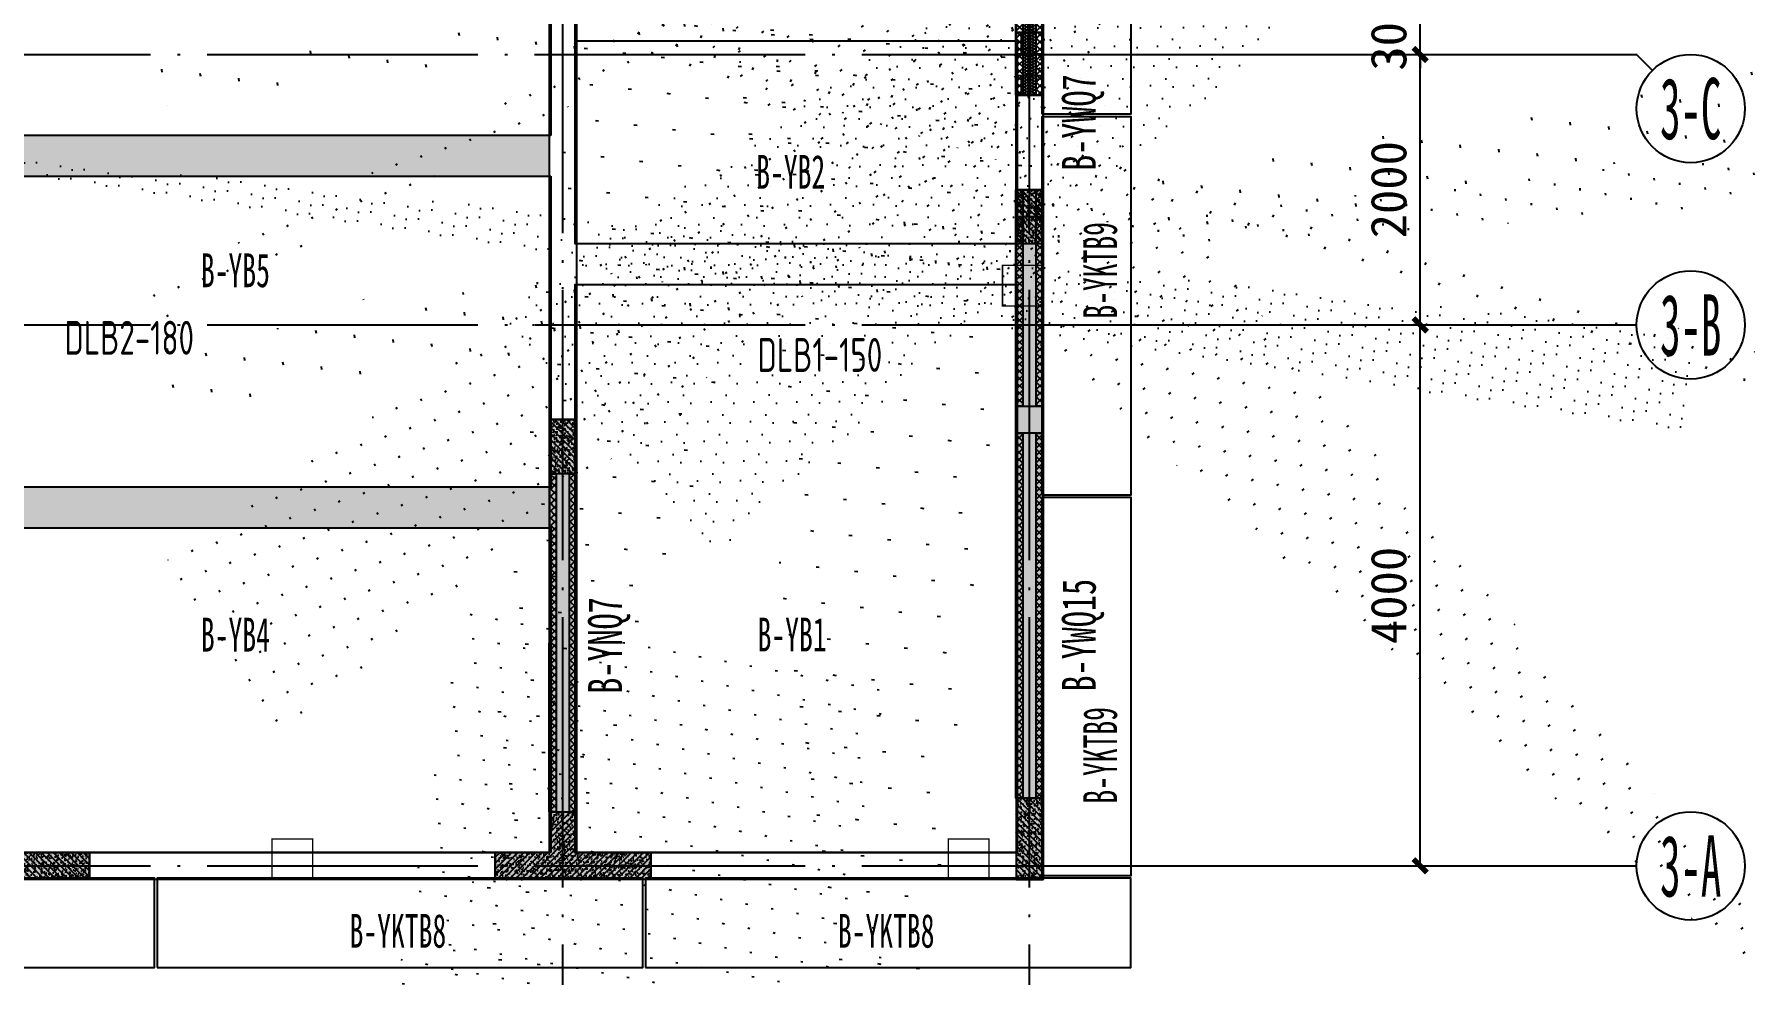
# Model space of a CAD drawing. Extents: x -3200781797 to -8106663, y 494714 to 1244925.
# Drawn here: x -8136259 to -8123612, y 1005033 to 1011988 of the extents above; entities that cross this region are included whole.
import ezdxf
from ezdxf.enums import TextEntityAlignment as Align
from ezdxf.xclip import XClip

# ---------------------------------------------------------------- set-up
doc = ezdxf.new("R2010")
doc.units = 0
doc.header["$LTSCALE"] = 1000
doc.header["$MEASUREMENT"] = 0
doc.header["$XCLIPFRAME"] = 0
for name, pattern in [('125-墙体$0$CONTINOUS', [0]), ('3#-轴线$0$DOTE', [2.4200000000000004, 2, -0.2, 0.02, -0.2]), ('3#4#5#$0$DASH', [0.35, 0.25, -0.1]), ('DASH', [0.35, 0.25, -0.1])]:
    doc.linetypes.add(name, pattern=pattern)
doc.layers.get('Defpoints').update_dxf_attribs({"color": 30, "linetype": 'DASH'})
for name, color, linetype in [('125-墙体$0$HATCH', 254, 'Continuous'), ('125-墙体$0$S-WALL', 40, 'Continuous'), ('125-墙体$0$S-WALL-BEAM', 120, 'Continuous'), ('125-墙体$0$S-WALL-COLU', 252, '125-墙体$0$CONTINOUS'), ('125-墙体$0$S-WALL-COLU-HATC', 16, 'Continuous'), ('125-墙体$0$S-WALL-HATC', 253, 'Continuous'), ('3#-轴线$0$3#-轴号$0$A-ANNO-AXIS-CIRC', 3, 'Continuous'), ('3#-轴线$0$3#-轴号$0$A-ANNO-AXIS-TEXT', 7, 'Continuous'), ('3#-轴线$0$3#-轴号$0$A-ANNO-DIMS', 3, 'Continuous'), ('3#-轴线$0$A-ANNO-DOTE', 10, '3#-轴线$0$DOTE'), ('3#-轴线$0$AXIS_TEXT', 7, 'Continuous'), ('3#4#5#$0$PC-SLAB', 6, '3#4#5#$0$DASH'), ('3#4#5#$0$S-ANNO-TEXT', 7, 'Continuous'), ('3#4#5#$0$S-PC-FQ', 4, 'Continuous'), ('3#4#5#$0$S-PC-FQ-NYQ', 4, 'Continuous'), ('3#4#5#$0$S-PC-FQ-WYQ', 4, 'Continuous'), ('3#4#5#$0$S-PC-SLAB', 6, 'Continuous'), ('3#4#5#$0$S-WALL-HATC', 253, 'Continuous'), ('3#4#5#$0$可计入现浇段', 60, 'Continuous'), ('3#4#5#模板$0$S-SLAB-TEXT', 120, 'Continuous'), ('S-WALL-COLU-TEXT', 2, 'Continuous')]:
    doc.layers.add(name, color=color, linetype=linetype)
doc.layers.add('设备条件', color=5, linetype='Continuous', lineweight=30)
doc.styles.add('3#-轴线$0$3#-轴号$0$_TCH_AXIS', font='')
doc.styles.add('3#-轴线$0$3#-轴号$0$_TCH_DIM_T3', font='')
doc.styles.add('3#-轴线$0$COMPLEX', font='COMPLEX')
doc.styles.add('3#4#5#$0$外部参照 1$0$宋体', font='', dxfattribs={"width": 0.8})
doc.styles.add('3#4#5#$0$宋体', font='', dxfattribs={"width": 0.8})
doc.styles.add('3#4#5#模板$0$TSSD_Rein', font='tssdeng.shx', dxfattribs={"width": 0.7, "bigfont": 'hztxt.shx'})
doc.styles.get('3#-轴线$0$3#-轴号$0$_TCH_AXIS').set_extended_font_data('SimSun')
doc.styles.get('3#-轴线$0$3#-轴号$0$_TCH_DIM_T3').set_extended_font_data('SimSun')
doc.styles.get('3#4#5#$0$外部参照 1$0$宋体').set_extended_font_data('SimSun')
doc.styles.get('3#4#5#$0$宋体').set_extended_font_data('SimSun')
doc.dimstyles.new('3#-轴线$0$3#-轴号$0$_TCH_ARCH&&100', dxfattribs={"dimtxt": 264.3459915611814, "dimasz": 100, "dimexe": 250, "dimexo": 300, "dimgap": 100, "dimtad": 1, "dimdec": 0, "dimzin": 0, "dimdsep": 46, "dimtxsty": '3#-轴线$0$3#-轴号$0$_TCH_DIM_T3', "dimblk": '3#-轴线$0$3#-轴号$0$_ArchTick', "dimcen": 0.09, "dimclrt": 7, "dimazin": 2, "dimtfac": 1, "dimtdec": 0, "dimtix": 1, "dimtmove": 2, "dimatfit": 3, "dimfxl": 100, "dimtolj": 1, "dimtzin": 0, "dimarcsym": 0})

# ---------------------------------------------------------------- blocks, each defined once
blk = doc.blocks.new('A$C2b8e3595')
at = {"layer": 'S-WALL-COLU-TEXT', "const_width": 10}
for points in [[(41599.90610153601, -6659.999950943631), (41899.90610153601, -6659.999950943631), (41899.90608314052, -6960.000049056369), (41599.90608314052, -6960.000049056369)], [(36199.96866181493, -10899.99990188726), (36499.96866181493, -10899.99990188726), (36499.96864341944, -11200), (36199.96864341944, -11200)], [(41199.96866181493, -10899.99990188726), (41499.96866181493, -10899.99990188726), (41499.96864341944, -11200), (41199.96864341944, -11200)]]:
    blk.add_lwpolyline(points, close=True, dxfattribs=at)
blk = doc.blocks.new('3#4#5#模板$0$banhou-1')
at = {"layer": '3#4#5#模板$0$S-SLAB-TEXT', "style": '3#4#5#模板$0$TSSD_Rein', "width": 0.7}
for s, p in [('DLB2-180', (95425.35574374581, 25093.04769474664)), ('DLB1-150', (100549.0542352879, 24965.91876591137))]:
    blk.add_text(s, height=250, dxfattribs=at).set_placement(p, align=Align.BOTTOM_LEFT)
blk = doc.blocks.new('3#4#5#$0$B-YWQ15')
at = {"layer": '3#4#5#$0$S-PC-FQ-WYQ'}
h = blk.add_hatch(dxfattribs=at)
h.set_pattern_fill('ANSI37', color=256, scale=12, angle=90)
h.set_pattern_definition([(135, (-970766.4588348517, 834939.8079217622), (-26.94076836320746, -26.94076836320745), []), (225, (-970766.4588348517, 834939.8079217622), (26.94076836320745, -26.94076836320746), [])])
h.paths.add_polyline_path([(-108963.8104887477, 319088.3087790273), (-108913.8104887477, 319088.3087790273), (-108914.0488637086, 321788.3914244222), (-108964.0488637086, 321788.3914244222)])
h = blk.add_hatch(dxfattribs=at)
h.set_pattern_fill('ANSI37', color=256, scale=12, angle=90)
h.set_pattern_definition([(135, (-970616.4588376287, 834939.8079217697), (-26.94076836320746, -26.94076836320745), []), (225, (-970616.4588376287, 834939.8079217697), (26.94076836320745, -26.94076836320746), [])])
h.paths.add_polyline_path([(-108813.8104915249, 319088.3087790348), (-108763.8104915249, 319088.3087790348), (-108764.0488664858, 321788.3914244297), (-108814.0488664858, 321788.3914244297)])
for points in [[(-108963.8104887477, 319088.3087790273), (-108913.8104887477, 319088.3087790273), (-108914.0488637086, 321788.3914244222), (-108964.0488637086, 321788.3914244222)], [(-108964.0488639945, 321788.3914244222), (-108764.0488636509, 321788.3914244222), (-108763.8104886899, 319088.3087790348), (-108963.8104890336, 319088.3087790348)], [(-108813.8104915249, 319088.3087790348), (-108763.8104915249, 319088.3087790348), (-108764.0488664858, 321788.3914244297), (-108814.0488664858, 321788.3914244297)]]:
    blk.add_lwpolyline(points, close=True, dxfattribs=at)
blk = doc.blocks.new('3#4#5#$0$B-YWQ7')
at = {"layer": '3#4#5#$0$S-PC-FQ'}
h = blk.add_hatch(dxfattribs=at)
h.set_pattern_fill('HONEY', color=6, scale=100, angle=-2.544443745170813e-14)
h.set_pattern_definition([(0, (-2908947.836587525, 574047.3616422934), (18.75, 10.82531749999999), [12.5, -25]), (120, (-2908947.836587525, 574047.3616422934), (-18.74999995903224, 10.82531757095824), [12.5, -25]), (59.99999999999997, (-2908947.836587525, 574047.3616422934), (4.096776380386083e-08, 21.65063507095823), [-25, 12.5])])
h.paths.add_polyline_path([(-147955.7622673716, 325388.3941554159), (-147855.7622673716, 325388.3941554159), (-147856.0000686354, 324388.3916527278), (-147956.0000686354, 324388.3916527278)])
at = {"layer": '3#4#5#$0$S-PC-FQ-WYQ'}
h = blk.add_hatch(dxfattribs=at)
h.set_pattern_fill('ANSI37', color=256, scale=12, angle=90)
h.set_pattern_definition([(135, (-1009808.171872631, 839489.7956301924), (-26.94076836320746, -26.94076836320745), []), (225, (-1009808.171872631, 839489.7956301924), (26.94076836320745, -26.94076836320746), [])])
h.paths.add_polyline_path([(-148006.0001016357, 326088.3916909423), (-147956.0001016357, 326088.3916909423), (-147955.7619014881, 326488.3791328523), (-148005.7619014881, 326488.3791328523)])
h = blk.add_hatch(dxfattribs=at)
h.set_pattern_fill('ANSI37', color=256, scale=12, angle=90)
h.set_pattern_definition([(135, (-1009658.171875408, 839489.7956301998), (-26.94076836320746, -26.94076836320745), []), (225, (-1009658.171875408, 839489.7956301998), (26.94076836320745, -26.94076836320746), [])])
h.paths.add_polyline_path([(-147856.0001044129, 326088.3916909498), (-147806.0001044129, 326088.3916909498), (-147805.7619042653, 326488.3791328599), (-147855.7619042653, 326488.3791328599)])
h = blk.add_hatch(dxfattribs=at)
h.set_pattern_fill('ANSI37', color=256, scale=12, angle=90)
h.set_pattern_definition([(135, (-1009808.172235738, 838539.797751571), (-26.94076836320746, -26.94076836320745), []), (225, (-1009808.172235738, 838539.797751571), (26.94076836320745, -26.94076836320746), [])])
h.paths.add_polyline_path([(-148005.7625431432, 324388.3916527204), (-147955.7625431432, 324388.3916527204), (-147955.7622645944, 325388.394299761), (-148005.7622645944, 325388.394299761)])
h = blk.add_hatch(dxfattribs=at)
h.set_pattern_fill('ANSI37', color=256, scale=12, angle=90)
h.set_pattern_definition([(135, (-1009658.172238515, 838539.7977515785), (-26.94076836320746, -26.94076836320745), []), (225, (-1009658.172238515, 838539.7977515785), (26.94076836320745, -26.94076836320746), [])])
h.paths.add_polyline_path([(-147855.7625459204, 324388.3916527278), (-147805.7625459204, 324388.3916527278), (-147805.7622673716, 325388.3942997685), (-147855.7622673716, 325388.3942997685)])
h = blk.add_hatch(dxfattribs=at)
h.set_pattern_fill('ANSI37', color=256, scale=12, angle=90)
h.set_pattern_definition([(135, (-1009808.039230553, 836589.8057067818), (-26.94076836320746, -26.94076836320745), []), (225, (-1009808.039230553, 836589.8057067818), (26.94076836320745, -26.94076836320746), [])])
h.paths.add_polyline_path([(-148005.867459557, 322088.3887220017), (-147955.867459557, 322088.3887220017), (-147955.6292594094, 323688.389188317), (-148005.6292594094, 323688.389188317)])
h = blk.add_hatch(dxfattribs=at)
h.set_pattern_fill('ANSI37', color=256, scale=12, angle=90)
h.set_pattern_definition([(135, (-1009658.039233329, 836589.8057067895), (-26.94076836320746, -26.94076836320745), []), (225, (-1009658.039233329, 836589.8057067895), (26.94076836320745, -26.94076836320746), [])])
h.paths.add_polyline_path([(-147855.8674623342, 322088.3887220092), (-147805.8674623342, 322088.3887220092), (-147805.6292621866, 323688.3891883246), (-147855.6292621866, 323688.3891883246)])
at = {"layer": '3#4#5#$0$S-PC-FQ', "color": 6}
blk.add_lwpolyline([(-147955.7622673716, 325388.3942997685), (-147855.7622673716, 325388.3942997685), (-147855.8818458347, 324388.3942319356), (-147955.8818458347, 324388.3942319356)], close=True, dxfattribs=at)
at = {"layer": '3#4#5#$0$S-PC-FQ-WYQ'}
for points in [[(-148006.0001016357, 326088.3916909423), (-147956.0001016357, 326088.3916909423), (-147955.7619014881, 326488.3791328523), (-148005.7619014881, 326488.3791328523)], [(-148005.761901774, 326488.3791328523), (-147805.7619014303, 326488.3791328523), (-147806.000101578, 326088.3916909498), (-148006.0001019216, 326088.3916909498)], [(-147856.0001044129, 326088.3916909498), (-147806.0001044129, 326088.3916909498), (-147805.7619042653, 326488.3791328599), (-147855.7619042653, 326488.3791328599)], [(-148006.0001019216, 326088.3942319356), (-147805.7620599908, 326088.3942319356), (-147805.7620599908, 325388.3941554159), (-148006.0001019216, 325388.3941554159)], [(-148005.7625431432, 324388.3916527204), (-147955.7625431432, 324388.3916527204), (-147955.7622645944, 325388.394299761), (-148005.7622645944, 325388.394299761)], [(-148005.7622648804, 325388.394299761), (-147805.7622645367, 325388.394299761), (-147805.7625430855, 324388.3916527278), (-148005.7625434292, 324388.3916527278)], [(-147855.7625459204, 324388.3916527278), (-147805.7625459204, 324388.3916527278), (-147805.7622673716, 325388.3942997685), (-147855.7622673716, 325388.3942997685)], [(-148006.0008668001, 324388.3942319356), (-147805.7628248692, 324388.3942319356), (-147805.6416000514, 323688.3942319356), (-148005.8796419823, 323688.3942319356)], [(-148005.867459557, 322088.3887220017), (-147955.867459557, 322088.3887220017), (-147955.6292594094, 323688.389188317), (-148005.6292594094, 323688.389188317)], [(-148005.6292596953, 323688.389188317), (-147805.6292593516, 323688.389188317), (-147805.8674594993, 322088.3887220092), (-148005.8674598429, 322088.3887220092)], [(-147855.8674623342, 322088.3887220092), (-147805.8674623342, 322088.3887220092), (-147805.6292621866, 323688.3891883246), (-147855.6292621866, 323688.3891883246)]]:
    blk.add_lwpolyline(points, close=True, dxfattribs=at)
blk = doc.blocks.new('3#4#5#$0$A$C53EF3948')
at = {"layer": '3#4#5#$0$S-PC-FQ-WYQ'}
h = blk.add_hatch(dxfattribs=at)
h.set_pattern_fill('ANSI37', color=256, scale=12, angle=90)
h.set_pattern_definition([(135, (-1136381.430766038, 743069.6677928369), (-26.94076836320746, -26.94076836320745), []), (225, (-1136381.430766038, 743069.6677928369), (26.94076836320745, -26.94076836320746), [])])
h.paths.add_polyline_path([(38349.51263498393, -10800.07473491225), (38399.51263498393, -10800.07473491225), (38399.75104006886, -8299.968640341016), (38349.75104006886, -8299.968640341016)])
h = blk.add_hatch(dxfattribs=at)
h.set_pattern_fill('ANSI37', color=256, scale=12, angle=90)
h.set_pattern_definition([(135, (-1136531.430763261, 743069.6677928295), (-26.94076836320746, -26.94076836320745), []), (225, (-1136531.430763261, 743069.6677928295), (26.94076836320745, -26.94076836320746), [])])
h.paths.add_polyline_path([(38499.51263220672, -10800.07473491982), (38549.51263220672, -10800.07473491982), (38549.75103729166, -8299.968640348467), (38499.75103729166, -8299.968640348467)])
for points in [[(38399.51263498393, -10800.07473491225), (38349.51263498393, -10800.07473491225), (38349.75104006886, -8299.968640341016), (38399.75104006886, -8299.968640341016)], [(38549.75103757757, -8299.968640348467), (38349.75103723392, -8299.968640348467), (38349.51263214898, -10800.07473491225), (38549.51263249264, -10800.07473491225)], [(38549.51263220672, -10800.07473491982), (38499.51263220672, -10800.07473491982), (38499.75103729166, -8299.968640348467), (38549.75103729166, -8299.968640348467)]]:
    blk.add_lwpolyline(points, close=True, dxfattribs=at)
at = {"layer": '3#4#5#$0$可计入现浇段'}
blk.add_lwpolyline([(41799.62921009073, -8000.005844728905), (41799.62921806192, -8000.005845217849), (41799.63018869655, -8000.005845217849), (41799.63018869655, -7800.005845220177), (41799.6293085427, -7800.005845216918), (41799.6293085427, -7800.005845216918), (41999.62941499474, -7800.005791991367), (41999.62922606198, -8000.005844728439), (41799.62921009073, -8000.005844728905)], dxfattribs=at)
at = {"layer": '3#4#5#$0$S-PC-FQ-WYQ', "xscale": -1}
for name, p in [('3#4#5#$0$B-YWQ7', (-106006.2492719445, -329888.5223600089)), ('3#4#5#$0$B-YWQ15', (-66964.67673417742, -329788.3972691508))]:
    blk.add_blockref(name, p, dxfattribs=at)
at = {"layer": '3#4#5#$0$S-PC-FQ-NYQ', "style": '3#4#5#$0$宋体', "width": 0.7}
for s, p in [('B-YWQ7', (42264.6109627492, -6061.154119968589)), ('B-YWQ15', (42264.49117352554, -9911.081868914946)), ('B-YNQ7', (38761.35272400937, -9927.451978604251))]:
    blk.add_text(s, height=250, rotation=90, dxfattribs=at).set_placement(p, align=Align.MIDDLE_LEFT)
blk = doc.blocks.new('3#4#5#$0$ban111')
at = {"layer": '3#4#5#$0$S-WALL-HATC', "ltscale": 100}
h = blk.add_hatch(dxfattribs=at)
h.set_pattern_fill('AR-CONC', color=256, scale=25, angle=-270.0000000000001, style=0)
h.set_pattern_definition([(139.9999999999999, (-37341041949.50107, -2020433459.266459), (15.6880337456489, 179.3150456501884), [18.75, -206.25]), (84.99999999999994, (-37341041949.50107, -2020433459.266459), (-188.048033425003, -34.68783340324987), [15, -165]), (190.4513999999999, (-37341041948.19373, -2020433444.323539), (-172.3598855152383, 144.6273454285055), [15.93504749999984, -175.2855279999974]), (136.1841999999999, (-37341041999.50107, -2020433459.266459), (41.37975358225471, 266.8102621564111), [28.125, -309.375]), (186.6356, (-37341041996.05274, -2020433437.032273), (-243.5294677251103, 233.665676387176), [23.902572, -262.92825]), (81.18419999999995, (-37341041999.50107, -2020433459.266459), (-243.529650231331, 233.665486283407), [22.5, -247.5]), (111, (-37341041987.00107, -2020433434.266459), (100.6547226663348, 149.2267630296154), [18.75, -206.25]), (55.99999999999998, (-37341041987.00107, -2020433434.266459), (-181.2875112617132, 60.82883298039556), [15, -165]), (161.4514, (-37341041978.61317, -2020433421.830901), (-80.63262417748795, 210.0556571453725), [15.9350475, -175.285528]), (127.5, (-37341041949.50107, -2020433459.266459), (-83.22346345782788, 3.039963829322726), [0, -162.9999999999974, 0, -167.4999999999974, 0, -165.6249999999974]), (97.49999999999993, (-37341041949.50107, -2020433459.266459), (-98.60292797059002, 65.76738436053722), [0, -95.5, 0, -159.25, 0, -63.125]), (57.49999999999993, (-37341041949.50107, -2020433515.016459), (5.638717933595033, 133.4556090431022), [0, -62.5, 0, -195, 0, -258.75]), (47.49999999999995, (-37341041949.50107, -2020433540.016459), (-25.02624558307933, 145.7965423355966), [0, -81.25, 0, -129.5, 0, -183.75])])
h.paths.add_polyline_path([(-231732.0007770516, 408074.9993999199), (-231732.0007770516, 408374.9993999199), (-228482.0009142609, 408374.99939992), (-228482.0009142608, 408074.99939992)])
h = blk.add_hatch(dxfattribs=at)
h.set_pattern_fill('AR-CONC', color=256, scale=25, angle=-270.0000000000001, style=0)
h.set_pattern_definition([(139.9999999999999, (-37341047970.11734, -2020434559.27922), (15.6880337456489, 179.3150456501884), [18.75, -206.25]), (84.99999999999994, (-37341047970.11734, -2020434559.27922), (-188.048033425003, -34.68783340324987), [15, -165]), (190.4513999999999, (-37341047968.81001, -2020434544.3363), (-172.3598855152383, 144.6273454285055), [15.93504749999986, -175.2855279999978]), (136.1841999999999, (-37341048020.11734, -2020434559.27922), (41.37975358225471, 266.8102621564111), [28.125, -309.375]), (186.6356, (-37341048016.66901, -2020434537.045033), (-243.5294677251103, 233.665676387176), [23.902572, -262.92825]), (81.18419999999995, (-37341048020.11734, -2020434559.27922), (-243.529650231331, 233.665486283407), [22.5, -247.5]), (111, (-37341048007.61734, -2020434534.27922), (100.6547226663348, 149.2267630296154), [18.75, -206.25]), (55.99999999999998, (-37341048007.61734, -2020434534.27922), (-181.2875112617132, 60.82883298039556), [15, -165]), (161.4514, (-37341047999.22944, -2020434521.843661), (-80.63262417748795, 210.0556571453725), [15.9350475, -175.285528]), (127.5, (-37341047970.11734, -2020434559.27922), (-83.22346345782788, 3.039963829322726), [0, -162.9999999999978, 0, -167.4999999999978, 0, -165.6249999999978]), (97.49999999999993, (-37341047970.11734, -2020434559.27922), (-98.60292797059002, 65.76738436053722), [0, -95.5, 0, -159.25, 0, -63.125]), (57.49999999999993, (-37341047970.11734, -2020434615.02922), (5.638717933595033, 133.4556090431022), [0, -62.5, 0, -195, 0, -258.75]), (47.49999999999995, (-37341047970.11734, -2020434640.02922), (-25.02624558307933, 145.7965423355966), [0, -81.25, 0, -129.5, 0, -183.75])])
h.paths.add_polyline_path([(-228282.0000004165, 407074.9996759502), (-228282.0000004165, 407374.9996759502), (-222682.0001376258, 407374.9996759502), (-222682.0001376258, 407074.9996759502)])
h = blk.add_hatch(dxfattribs=at)
h.set_pattern_fill('AR-CONC', color=256, scale=25, angle=-270.0000000000001, style=0)
h.set_pattern_definition([(139.9999999999999, (-37341041949.50085, -2020435259.266088), (15.6880337456489, 179.3150456501884), [18.75, -206.25]), (84.99999999999994, (-37341041949.50085, -2020435259.266088), (-188.048033425003, -34.68783340324987), [15, -165]), (190.4513999999999, (-37341041948.19351, -2020435244.323169), (-172.3598855152383, 144.6273454285055), [15.93504749999985, -175.2855279999976]), (136.1841999999999, (-37341041999.50085, -2020435259.266088), (41.37975358225471, 266.8102621564111), [28.125, -309.375]), (186.6356, (-37341041996.05252, -2020435237.031902), (-243.5294677251103, 233.665676387176), [23.902572, -262.92825]), (81.18419999999995, (-37341041999.50085, -2020435259.266088), (-243.529650231331, 233.665486283407), [22.5, -247.5]), (111, (-37341041987.00085, -2020435234.266088), (100.6547226663348, 149.2267630296154), [18.75, -206.25]), (55.99999999999998, (-37341041987.00085, -2020435234.266088), (-181.2875112617132, 60.82883298039556), [15, -165]), (161.4514, (-37341041978.61295, -2020435221.83053), (-80.63262417748795, 210.0556571453725), [15.9350475, -175.285528]), (127.5, (-37341041949.50085, -2020435259.266088), (-83.22346345782788, 3.039963829322726), [0, -162.9999999999976, 0, -167.4999999999976, 0, -165.6249999999976]), (97.49999999999993, (-37341041949.50085, -2020435259.266088), (-98.60292797059002, 65.76738436053722), [0, -95.5, 0, -159.25, 0, -63.125]), (57.49999999999993, (-37341041949.50085, -2020435315.016088), (5.638717933595033, 133.4556090431022), [0, -62.5, 0, -195, 0, -258.75]), (47.49999999999995, (-37341041949.50085, -2020435340.016088), (-25.02624558307933, 145.7965423355966), [0, -81.25, 0, -129.5, 0, -183.75])])
h.paths.add_polyline_path([(-231732.0009944941, 406274.999770995), (-231732.0009944941, 406574.999770995), (-228482.0011317034, 406574.999770995), (-228482.0011317034, 406274.999770995)])
h = blk.add_hatch(dxfattribs=at)
h.set_pattern_fill('AR-CONC', color=256, scale=25, angle=-270.0000000000001, style=0)
h.set_pattern_definition([(139.9999999999999, (-37341047970.11734, -2020437059.27939), (15.6880337456489, 179.3150456501884), [18.75, -206.25]), (84.99999999999994, (-37341047970.11734, -2020437059.27939), (-188.048033425003, -34.68783340324987), [15, -165]), (190.4513999999999, (-37341047968.81001, -2020437044.33647), (-172.3598855152383, 144.6273454285055), [15.93504749999986, -175.2855279999978]), (136.1841999999999, (-37341048020.11734, -2020437059.27939), (41.37975358225471, 266.8102621564111), [28.125, -309.375]), (186.6356, (-37341048016.66901, -2020437037.045204), (-243.5294677251103, 233.665676387176), [23.902572, -262.92825]), (81.18419999999995, (-37341048020.11734, -2020437059.27939), (-243.529650231331, 233.665486283407), [22.5, -247.5]), (111, (-37341048007.61734, -2020437034.27939), (100.6547226663348, 149.2267630296154), [18.75, -206.25]), (55.99999999999998, (-37341048007.61734, -2020437034.27939), (-181.2875112617132, 60.82883298039556), [15, -165]), (161.4514, (-37341047999.22944, -2020437021.843832), (-80.63262417748795, 210.0556571453725), [15.9350475, -175.285528]), (127.5, (-37341047970.11734, -2020437059.27939), (-83.22346345782788, 3.039963829322726), [0, -162.9999999999978, 0, -167.4999999999978, 0, -165.6249999999978]), (97.49999999999993, (-37341047970.11734, -2020437059.27939), (-98.60292797059002, 65.76738436053722), [0, -95.5, 0, -159.25, 0, -63.125]), (57.49999999999993, (-37341047970.11734, -2020437115.02939), (5.638717933595033, 133.4556090431022), [0, -62.5, 0, -195, 0, -258.75]), (47.49999999999995, (-37341047970.11734, -2020437140.02939), (-25.02624558307933, 145.7965423355966), [0, -81.25, 0, -129.5, 0, -183.75])])
h.paths.add_polyline_path([(-228281.9999999994, 404474.999505111), (-228281.9999999994, 404774.999505111), (-221482.0001372087, 404774.999505111), (-221482.0001372087, 404474.999505111)])
at = {"layer": '3#4#5#$0$S-PC-SLAB'}
for points in [[(-231742.0009944941, 408375.0000233312), (-228481.762625733, 408374.9990105955), (-228471.762625733, 408374.9990105955), (-228471.7626257332, 407975.9280014599), (-228471.7626257332, 407975.9274881768), (-228471.7626257332, 409775.0000233313), (-231742.0009944942, 409775.0000233312), (-231742.0009944941, 408375.0000233312)], [(-228292.0000004165, 407074.9996759502), (-228292.0000004165, 404774.999505111), (-221472.0000000006, 404774.999505111), (-221472.0000000006, 405874.999505111), (-222672.0009932823, 405874.9613272593), (-222672.0000004176, 407074.9996759502), (-228292.0000004165, 407074.9996759502)]]:
    blk.add_lwpolyline(points, dxfattribs=at)
for points in [[(-228292.0000004165, 407374.9996759502), (-222672.0000004176, 407374.9996759502), (-222672.0000004176, 409774.9996759502), (-228292.0000004165, 409774.9996759502)], [(-231742.0009944941, 406574.999770995), (-228472.0009944952, 406574.999770995), (-228472.0007770527, 408074.99939992), (-231742.0007770516, 408074.9993999199)], [(-231742.0009944941, 402074.999770995), (-228472.0009944952, 402074.999770995), (-228472.0009944952, 406274.999770995), (-231742.0009944941, 406274.999770995)], [(-228291.9999999994, 402074.999505111), (-221472.0000000006, 402074.999505111), (-221472.0000000006, 404474.999505111), (-228291.9999999994, 404474.999505111)]]:
    blk.add_lwpolyline(points, close=True, dxfattribs=at)
at = {"layer": '3#4#5#$0$S-WALL-HATC', "ltscale": 100}
for points in [[(-231732.0007770516, 408074.9993999199), (-231732.0007770516, 408374.9993999199), (-228482.0009142609, 408374.99939992), (-228482.0009142608, 408074.99939992)], [(-228282.0000004165, 407074.9996759502), (-228282.0000004165, 407374.9996759502), (-222682.0001376258, 407374.9996759502), (-222682.0001376258, 407074.9996759502)], [(-231732.0009944941, 406274.999770995), (-231732.0009944941, 406574.999770995), (-228482.0011317034, 406574.999770995), (-228482.0011317034, 406274.999770995)], [(-228281.9999999994, 404474.999505111), (-228281.9999999994, 404774.999505111), (-221482.0001372087, 404774.999505111), (-221482.0001372087, 404474.999505111)]]:
    blk.add_lwpolyline(points, close=True, dxfattribs=at)
blk = doc.blocks.new('3#4#5#$0$5#')
at = {"layer": '3#4#5#$0$S-ANNO-TEXT', "xscale": -1}
blk.add_blockref('3#4#5#$0$ban111', (-43035.68741598609, -247400.0000532265), dxfattribs=at)
at = {"layer": '3#4#5#$0$PC-SLAB', "linetype": 'ByBlock', "style": '3#4#5#$0$外部参照 1$0$宋体', "width": 0.6}
for s, p in [('B-YB2', (187030.9535744237, 159707.4996487068)), ('B-YB5', (182925.2985420031, 158977.3336956237)), ('B-YB4', (182925.2985420031, 156285.1804792689)), ('B-YB1', (187041.0118908731, 156286.0184680957))]:
    blk.add_text(s, height=250, dxfattribs=at).set_placement(p, align=Align.MIDDLE)
blk = doc.blocks.new('3#4#5#$0$3#屋顶层悬挑板')
at = {"layer": '3#4#5#$0$S-PC-SLAB'}
for points in [[(186163.8804042632, 324248.5244187715), (186823.8804042632, 324248.5244187715), (186823.8804042632, 327043.5244187715), (186163.8804042632, 327043.5244187715)], [(186163.8804042632, 321433.5244094907), (186823.8804042632, 321433.5244094907), (186823.8804042632, 324228.5244094907), (186163.8804042632, 324228.5244094907)], [(186163.8804042632, 318618.5244002099), (186823.8804042632, 318618.5244002099), (186823.8804042632, 321413.5244002099), (186163.8804042632, 321413.5244002099)], [(176013.1474649378, 317938.5243909291), (179603.1474649378, 317938.5243909291), (179603.1474649378, 318598.5243909291), (176013.1474649378, 318598.5243909291)], [(179623.1474649378, 317938.5243909291), (183213.1474649378, 317938.5243909291), (183213.1474649378, 318598.5243909291), (179623.1474649378, 318598.5243909291)], [(183233.1474649378, 317938.5243909291), (186823.1474649378, 317938.5243909291), (186823.1474649378, 318598.5243909291), (183233.1474649378, 318598.5243909291)]]:
    blk.add_lwpolyline(points, close=True, dxfattribs=at)
at = {"layer": '3#4#5#$0$PC-SLAB', "linetype": 'ByBlock', "style": '3#4#5#$0$外部参照 1$0$宋体', "width": 0.6}
for p in [(186596.6759115821, 323092.0027932961), (186596.6759115821, 319506.0027932961)]:
    blk.add_text('B-YKTB9', height=250, rotation=90, dxfattribs=at).set_placement(p, align=Align.MIDDLE)
for p in [(181403.0719230781, 318206.8441930517), (185013.071923078, 318206.8441930517)]:
    blk.add_text('B-YKTB8', height=250, dxfattribs=at).set_placement(p, align=Align.MIDDLE)
blk = doc.blocks.new('125-墙体')
at = {"layer": '125-墙体$0$HATCH'}
h = blk.add_hatch(dxfattribs=at)
h.set_pattern_fill('BRICK1', color=256, scale=20, style=0)
h.set_pattern_definition([(0, (0, 0), (0, 160), []), (90, (0, 0), (-160, 160), [160, -160])])
h.paths.add_polyline_path([(99.98422405263409, -5400), (-100.0001143401884, -5400), (-100.0001143401884, -4400), (99.98422405263409, -4400)])
at = {"layer": '125-墙体$0$S-WALL-COLU-HATC'}
h = blk.add_hatch(dxfattribs=at)
h.set_pattern_fill('AR-CONC', color=256, scale=10)
h.set_pattern_definition([(49.99999999999999, (12337.07545070033, -243757.8336407725), (71.72601826007535, -6.275213498259511), [7.5, -82.5]), (355, (12337.07545070033, -243757.8336407725), (-13.8751333613, 75.21921337000119), [6, -66]), (100.4514, (12343.05261870033, -243758.3565747725), (57.85093817140216, 68.94395420609536), [6.374018999999983, -70.11421119999972]), (46.18420000000002, (12337.07545070033, -243737.8336407725), (106.7241048625644, -16.55190143290181), [11.24999999999992, -123.7499999999994]), (96.6356, (12345.96912520032, -243739.2129714725), (93.46627055487033, 97.41178709004417), [9.561028799999999, -105.1713]), (351.1842, (12337.07545070033, -243737.8336407725), (93.46619451336272, 97.41186009253246), [9, -99]), (21, (12347.07545070033, -243742.8336407725), (59.69070521184616, -40.26188906653388), [7.5, -82.5]), (326.0000000000001, (12347.07545070033, -243742.8336407725), (24.33153319215817, 72.5150045046853), [6, -66]), (71.4514, (12352.04967400033, -243746.1888013725), (84.02226285814899, 32.25304967099524), [6.374019000000001, -70.1142112]), (37.50000000000001, (12337.07545070033, -243757.8336407725), (1.215985531729067, 33.28938538313115), [0, -65.19999999999999, 0, -67, 0, -66.25]), (7.499999999999999, (12337.07545070033, -243757.8336407725), (26.30695374421486, 39.44117118823603), [0, -38.2, 0, -63.7, 0, -25.25]), (327.5, (12314.77545070033, -243757.8336407725), (53.3822436172409, -2.255487173437976), [0, -25, 0, -78, 0, -103.5]), (317.5, (12304.77545070033, -243757.8336407725), (58.31861693423862, 10.01049823323177), [0, -32.5, 0, -51.8, 0, -73.5])])
h.paths.add_polyline_path([(99.99980398823391, -6100), (-100.0001960117661, -6100), (-100.0001960117661, -6500), (99.99980398823391, -6500)])
h = blk.add_hatch(dxfattribs=at)
h.set_pattern_fill('ANSI31', color=256, scale=250, style=0)
h.set_pattern_definition([(45, (12337.07545070033, -243757.8336407725), (-22.09708691207961, 22.09708691207961), [])])
h.paths.add_polyline_path([(-100.0001960117661, -6500), (99.99980398823391, -6500), (99.99980398823391, -6100), (-100.0001960117661, -6100)])
h = blk.add_hatch(dxfattribs=at)
h.set_pattern_fill('AR-CONC', color=256, scale=10)
h.set_pattern_definition([(49.99999999999999, (15787.0756467121, -245457.8336407725), (71.72601826007535, -6.275213498259511), [7.5, -82.5]), (355, (15787.0756467121, -245457.8336407725), (-13.8751333613, 75.21921337000119), [6, -66]), (100.4514, (15793.05281471209, -245458.3565747725), (57.85093817140216, 68.94395420609536), [6.374018999999986, -70.11421119999977]), (46.18420000000002, (15787.0756467121, -245437.8336407725), (106.7241048625644, -16.55190143290181), [11.24999999999993, -123.7499999999994]), (96.6356, (15795.96932121209, -245439.2129714725), (93.46627055487033, 97.41178709004417), [9.561028799999999, -105.1713]), (351.1842, (15787.0756467121, -245437.8336407725), (93.46619451336272, 97.41186009253246), [9, -99]), (21, (15797.0756467121, -245442.8336407725), (59.69070521184616, -40.26188906653388), [7.5, -82.5]), (326.0000000000001, (15797.0756467121, -245442.8336407725), (24.33153319215817, 72.5150045046853), [6, -66]), (71.4514, (15802.0498700121, -245446.1888013725), (84.02226285814899, 32.25304967099524), [6.374019000000001, -70.1142112]), (37.50000000000001, (15787.0756467121, -245457.8336407725), (1.215985531729067, 33.28938538313115), [0, -65.19999999999999, 0, -67, 0, -66.25]), (7.499999999999999, (15787.0756467121, -245457.8336407725), (26.30695374421486, 39.44117118823603), [0, -38.2, 0, -63.7, 0, -25.25]), (327.5, (15764.77564671209, -245457.8336407725), (53.3822436172409, -2.255487173437976), [0, -25, 0, -78, 0, -103.5]), (317.5, (15754.77564671209, -245457.8336407725), (58.31861693423862, 10.01049823323177), [0, -32.5, 0, -51.8, 0, -73.5])])
h.paths.add_polyline_path([(3550, -7800), (3350, -7800), (3350, -8200), (3550, -8200)])
h = blk.add_hatch(dxfattribs=at)
h.set_pattern_fill('ANSI31', color=256, scale=250, style=0)
h.set_pattern_definition([(45, (15787.0756467121, -245457.8336407725), (-22.09708691207961, 22.09708691207961), [])])
h.paths.add_polyline_path([(3550, -7800), (3350, -7800), (3350, -8200), (3550, -8200)])
h = blk.add_hatch(dxfattribs=at)
h.set_pattern_fill('AR-CONC', color=256, scale=10)
h.set_pattern_definition([(49.99999999999999, (295941.9310730544, -248457.8336407725), (71.72601826007535, -6.275213498259511), [7.5, -82.5]), (355, (295941.9310730544, -248457.8336407725), (-13.8751333613, 75.21921337000119), [6, -66]), (100.4514, (295947.9082410544, -248458.3565747725), (57.85093817140216, 68.94395420609536), [6.374018999999983, -70.11421119999972]), (46.18420000000002, (295941.9310730544, -248437.8336407725), (106.7241048625644, -16.55190143290181), [11.24999999999992, -123.7499999999994]), (96.6356, (295950.8247475544, -248439.2129714725), (93.46627055487033, 97.41178709004417), [9.561028799999999, -105.1713]), (351.1842, (295941.9310730544, -248437.8336407725), (93.46619451336272, 97.41186009253246), [9, -99]), (21, (295951.9310730544, -248442.8336407725), (59.69070521184616, -40.26188906653388), [7.5, -82.5]), (326.0000000000001, (295951.9310730544, -248442.8336407725), (24.33153319215817, 72.5150045046853), [6, -66]), (71.4514, (295956.9052963544, -248446.1888013725), (84.02226285814899, 32.25304967099524), [6.374019000000001, -70.1142112]), (37.50000000000001, (295941.9310730544, -248457.8336407725), (1.215985531729067, 33.28938538313115), [0, -65.19999999999999, 0, -67, 0, -66.25]), (7.499999999999999, (295941.9310730544, -248457.8336407725), (26.30695374421486, 39.44117118823603), [0, -38.2, 0, -63.7, 0, -25.25]), (327.5, (295919.6310730544, -248457.8336407725), (53.3822436172409, -2.255487173437976), [0, -25, 0, -78, 0, -103.5]), (317.5, (295909.6310730544, -248457.8336407725), (58.31861693423862, 10.01049823323177), [0, -32.5, 0, -51.8, 0, -73.5])])
h.paths.add_polyline_path([(-100, -10600), (100, -10600), (100, -11200), (-100, -11200)])
h = blk.add_hatch(dxfattribs=at)
h.set_pattern_fill('ANSI31', color=256, scale=250, style=0)
h.set_pattern_definition([(45, (295941.9310730544, -248457.8336407725), (-22.09708691207961, 22.09708691207961), [])])
h.paths.add_polyline_path([(100, -10600), (-100, -10600), (-100, -11200), (100, -11200)])
h = blk.add_hatch(dxfattribs=at)
h.set_pattern_fill('AR-CONC', color=256, scale=10, angle=90)
h.set_pattern_definition([(140, (245486.9901149062, 4537.052479688762), (6.275213498259515, 71.72601826007535), [7.5, -82.5]), (85, (245486.9901149062, 4537.052479688762), (-75.21921337000119, -13.8751333613), [6, -66]), (190.4514, (245487.5130489062, 4543.02964768876), (-68.94395420609536, 57.85093817140216), [6.374018999999987, -70.11421119999979]), (136.1842, (245466.9901149062, 4537.052479688762), (16.55190143290181, 106.7241048625644), [11.24999999999993, -123.7499999999995]), (186.6356, (245468.3694456062, 4545.946154188758), (-97.41178709004417, 93.46627055487033), [9.561028799999995, -105.1713]), (81.18419999999999, (245466.9901149062, 4537.052479688762), (-97.41186009253246, 93.46619451336272), [9, -99]), (111, (245471.9901149062, 4547.052479688762), (40.26188906653389, 59.69070521184616), [7.5, -82.5]), (56.00000000000002, (245471.9901149062, 4547.052479688762), (-72.5150045046853, 24.33153319215818), [6, -66]), (161.4514, (245475.3452755062, 4552.026702988762), (-32.25304967099523, 84.02226285814899), [6.374019000000001, -70.1142112]), (127.5, (245486.9901149062, 4537.052479688762), (-33.28938538313115, 1.215985531729069), [0, -65.19999999999999, 0, -67, 0, -66.25]), (97.49999999999997, (245486.9901149062, 4537.052479688762), (-39.44117118823603, 26.30695374421486), [0, -38.19999999999999, 0, -63.7, 0, -25.25]), (57.49999999999998, (245486.9901149062, 4514.752479688759), (2.255487173437979, 53.3822436172409), [0, -25, 0, -77.99999999999999, 0, -103.5]), (47.49999999999999, (245486.9901149062, 4504.752479688759), (-10.01049823323177, 58.31861693423862), [0, -32.5, 0, -51.8, 0, -73.5])])
h.paths.add_polyline_path([(3350, -11000), (2800, -11000.01577594737), (2800, -11200.01577594737), (3550, -11200), (3950, -11200), (3950, -11000), (3549.999999460415, -11000), (3549.999999460415, -10700.00009191036), (3349.999999460648, -10700.00009191036)])
h = blk.add_hatch(dxfattribs=at)
h.set_pattern_fill('ANSI31', color=256, scale=250, angle=90, style=0)
h.set_pattern_definition([(135, (245486.9901149062, 4537.052479688762), (-22.09708691207961, -22.09708691207961), [])])
h.paths.add_polyline_path([(3350, -11000), (2800, -11000.01577594737), (2800, -11200.01577594737), (3550, -11200), (3950, -11200), (3950, -11000), (3549.999999460415, -11000), (3549.999999460415, -10700.00009191036), (3349.999999460648, -10700.00009191036)])
h = blk.add_hatch(dxfattribs=at)
h.set_pattern_fill('AR-CONC', color=256, scale=10)
h.set_pattern_definition([(49.99999999999999, (16440.72775740876, -252107.8141536725), (71.72601826007535, -6.275213498259511), [7.5, -82.5]), (355, (16440.72775740876, -252107.8141536725), (-13.8751333613, 75.21921337000119), [6, -66]), (100.4514, (16446.70492540876, -252108.3370876726), (57.85093817140216, 68.94395420609536), [6.374018999999982, -70.1142111999997]), (46.18420000000002, (16440.72775740876, -252087.8141536725), (106.7241048625644, -16.55190143290181), [11.24999999999992, -123.7499999999994]), (96.6356, (16449.62143190876, -252089.1934843725), (93.46627055487033, 97.41178709004417), [9.561028799999999, -105.1713]), (351.1842, (16440.72775740876, -252087.8141536725), (93.46619451336272, 97.41186009253246), [9, -99]), (21, (16450.72775740876, -252092.8141536725), (59.69070521184616, -40.26188906653388), [7.5, -82.5]), (326.0000000000001, (16450.72775740876, -252092.8141536725), (24.33153319215817, 72.5150045046853), [6, -66]), (71.4514, (16455.70198070876, -252096.1693142726), (84.02226285814899, 32.25304967099524), [6.374019000000001, -70.1142112]), (37.50000000000001, (16440.72775740876, -252107.8141536725), (1.215985531729067, 33.28938538313115), [0, -65.19999999999999, 0, -67, 0, -66.25]), (7.499999999999999, (16440.72775740876, -252107.8141536725), (26.30695374421486, 39.44117118823603), [0, -38.2, 0, -63.7, 0, -25.25]), (327.5, (16418.42775740876, -252107.8141536725), (53.3822436172409, -2.255487173437976), [0, -25, 0, -78, 0, -103.5]), (317.5, (16408.42775740876, -252107.8141536725), (58.31861693423862, 10.01049823323177), [0, -32.5, 0, -51.8, 0, -73.5])])
h.paths.add_polyline_path([(7849.827914088964, -11200), (7849.827914088964, -11000), (6950, -11000), (6950, -11200)])
h = blk.add_hatch(dxfattribs=at)
h.set_pattern_fill('ANSI31', color=256, scale=250, style=0)
h.set_pattern_definition([(45, (16440.72775740876, -252107.8141536725), (-22.09708691207961, 22.09708691207961), [])])
h.paths.add_polyline_path([(7849.827914088964, -11200), (7849.827914088964, -11000), (6950, -11000), (6950, -11200)])
at = {"layer": '125-墙体$0$S-WALL-HATC'}
for points in [[(99.99969876371321, -6100), (-100.0003012362868, -6100), (-100, -11200), (100, -11200)], [(3550, -11000), (3550, -7800), (3350, -7800), (3350, -11000), (3450, -11066.66666666667)], [(2800, -11200), (3450, -11200), (3450, -11066.66666666667), (3350, -11000), (2800, -11000)], [(3450, -11066.66666666667), (3450, -11200), (3950, -11200), (3950, -11000), (3550, -11000)], [(6950, -11200), (7849.827914088964, -11200), (7849.827914088964, -11000), (6950, -11000)]]:
    blk.add_hatch(color=256, dxfattribs=at).paths.add_polyline_path(points)
at = {"layer": '125-墙体$0$S-WALL'}
for p, q in [((-99.99981936173258, -6100), (-100, -11200)), ((100.0001800107789, -6100), (100, -11000)), ((3550, -7800), (3350, -7800)), ((3350, -7800), (3350, -11000)), ((3550, -11000), (3550, -7800)), ((100, -11000), (100, -11000)), ((100, -11000), (100, -11200)), ((2800, -11000), (3350, -11000)), ((2800, -11000), (2800, -11200)), ((3550, -11000), (3950, -11000)), ((3950, -11000), (3950, -11200)), ((6950, -11000), (7849.827914088964, -11000)), ((6950, -11000), (6950, -11200)), ((-100, -11200), (100, -11200)), ((2800, -11200), (3450, -11200)), ((3450, -11200), (3950, -11200)), ((6950, -11200), (7849.827914088964, -11200))]:
    blk.add_line(p, q, dxfattribs=at)
blk.add_lwpolyline([(99.98422405263409, -5400), (-100.0001143401884, -5400), (-100.0001143401884, -4400), (99.98422405263409, -4400)], close=True, dxfattribs=at)
blk.add_lwpolyline([(100.0001800107789, -6100), (-100.000196011737, -6100)], dxfattribs=at)
at = {"layer": '125-墙体$0$S-WALL-BEAM'}
for points in [[(3550.000994495931, -3299.999771365838), (3350.000602472515, -3299.999771365838), (3350, -7800), (3550.000392023416, -7800)], [(100.0003920234158, -3700), (-100, -3700), (-100.0003920235031, -6100), (99.9999999999709, -6100)], [(100, -10999.99980398829), (100, -11200.00019601171), (2800, -11200), (2800, -10999.99960797658)], [(3950, -10999.99980398829), (3950, -11200.00019601171), (6950, -11200), (6950, -10999.99960797658)]]:
    blk.add_lwpolyline(points, close=True, dxfattribs=at)
at = {"layer": '125-墙体$0$S-WALL-COLU', "lineweight": -2}
for points in [[(99.99980398823391, -6100), (-100.0001960117661, -6100), (-100.0001960117661, -6500), (99.99980398823391, -6500)], [(3550, -7800), (3350, -7800), (3350, -8200), (3550, -8200)], [(-100, -10600), (100, -10600), (100, -11200), (-100, -11200)], [(7849.827914088964, -11200), (7849.827914088964, -11000), (6950, -11000), (6950, -11200)]]:
    blk.add_lwpolyline(points, close=True, dxfattribs=at)
at = {"layer": '125-墙体$0$S-WALL-COLU', "linetype": 'ByBlock'}
blk.add_lwpolyline([(3350, -11000), (2800, -11000.01577594737), (2800, -11200.01577594737), (3550, -11200), (3950, -11200), (3950, -11000), (3549.999999460415, -11000), (3549.999999460415, -10700.00009191036), (3349.999999460648, -10700.00009191036), (3350, -11000)], dxfattribs=at)
at = {"layer": '125-墙体$0$S-WALL-HATC'}
blk.add_line((-100.000392023474, -6300), (99.99960797652602, -6300), dxfattribs=at)
blk = doc.blocks.new('3#-轴线$0$_AXISO')
blk.add_circle((0, 0), 0.5)
at = {"layer": '3#-轴线$0$AXIS_TEXT', "style": '3#-轴线$0$COMPLEX', "width": 1.041666666666667}
blk.add_attdef('A', text='', height=0.56, dxfattribs=at).set_placement((-0.25, -0.28), (0.25, -0.28), align=Align.FIT)
blk = doc.blocks.new('3#-轴线$0$3#-轴号$0$_ArchTick')
at = {"color": 0, "linetype": 'ByBlock', "const_width": 0.4}
blk.add_lwpolyline([(-0.5, -0.5), (0.5, 0.5)], dxfattribs=at)
blk = doc.blocks.new('*D2040')
at = {"layer": '3#-轴线$0$3#-轴号$0$A-ANNO-DIMS', "color": 0, "lineweight": -2, "transparency": 16777216}
for p, q in [((44187.98710562965, -7100.000000000004), (44937.98710562965, -7100.000000000004)), ((44687.98710562965, -11100), (44687.98710562965, -7100.000000000004)), ((44187.98710562965, -11100), (44937.98710562965, -11100))]:
    blk.add_line(p, q, dxfattribs=at)
at = {"layer": 'Defpoints', "color": 0, "transparency": 16777216}
for p in [(43887.98710562965, -7100.000000000004), (44687.98710562965, -7100.000000000004), (43887.98710562965, -11100)]:
    blk.add_point(p, dxfattribs=at)
at = {"layer": '3#-轴线$0$3#-轴号$0$A-ANNO-DIMS', "color": 0, "lineweight": -2, "transparency": 16777216, "xscale": 100, "yscale": 100, "zscale": 100}
for p, rotation in [((44687.98710562965, -7100.000000000004), 90), ((44687.98710562965, -11100), 270)]:
    blk.add_blockref('3#-轴线$0$3#-轴号$0$_ArchTick', p, dxfattribs=dict(at, rotation=rotation))
at = {"layer": '3#-轴线$0$3#-轴号$0$A-ANNO-DIMS', "color": 7, "transparency": 16777216, "insert": (44455.81410984906, -9100.000000000013), "char_height": 264.3459915611814, "attachment_point": 5, "rotation": 90, "style": '3#-轴线$0$3#-轴号$0$_TCH_DIM_T3'}
blk.add_mtext('\\A1;4000', dxfattribs=at)
blk = doc.blocks.new('*D2041')
at = {"layer": '3#-轴线$0$3#-轴号$0$A-ANNO-DIMS', "color": 0, "lineweight": -2, "transparency": 16777216}
for p, q in [((44187.98710562965, -5100.000000000002), (44937.98710562965, -5100.000000000002)), ((44687.98710562965, -7100.000000000004), (44687.98710562965, -5100.000000000002)), ((44187.98710562965, -7100.000000000004), (44937.98710562965, -7100.000000000004))]:
    blk.add_line(p, q, dxfattribs=at)
at = {"layer": 'Defpoints', "color": 0, "transparency": 16777216}
for p in [(43887.98710562965, -5100.000000000002), (44687.98710562965, -5100.000000000002), (43887.98710562965, -7100.000000000004)]:
    blk.add_point(p, dxfattribs=at)
at = {"layer": '3#-轴线$0$3#-轴号$0$A-ANNO-DIMS', "color": 0, "lineweight": -2, "transparency": 16777216, "xscale": 100, "yscale": 100, "zscale": 100}
for p, rotation in [((44687.98710562965, -5100.000000000002), 90), ((44687.98710562965, -7100.000000000004), 270)]:
    blk.add_blockref('3#-轴线$0$3#-轴号$0$_ArchTick', p, dxfattribs=dict(at, rotation=rotation))
at = {"layer": '3#-轴线$0$3#-轴号$0$A-ANNO-DIMS', "color": 7, "transparency": 16777216, "insert": (44455.81410984906, -6100.000000000014), "char_height": 264.3459915611814, "attachment_point": 5, "rotation": 90, "style": '3#-轴线$0$3#-轴号$0$_TCH_DIM_T3'}
blk.add_mtext('\\A1;2000', dxfattribs=at)
blk = doc.blocks.new('*D2042')
at = {"layer": '3#-轴线$0$3#-轴号$0$A-ANNO-DIMS', "color": 0, "lineweight": -2, "transparency": 16777216}
for p, q in [((44187.98710562965, -4800.000000000002), (44937.98710562965, -4800.000000000002)), ((44687.98710562965, -4800.000000000002), (44687.98710562965, -4700.000000000002)), ((44687.98710562965, -5100.000000000002), (44687.98710562965, -4800.000000000002)), ((44187.98710562965, -5100.000000000002), (44937.98710562965, -5100.000000000002)), ((44687.98710562965, -5100.000000000002), (44687.98710562965, -5200.000000000002))]:
    blk.add_line(p, q, dxfattribs=at)
at = {"layer": 'Defpoints', "color": 0, "transparency": 16777216}
for p in [(43887.98710562965, -4800.000000000002), (44687.98710562965, -4800.000000000002), (43887.98710562965, -5100.000000000002)]:
    blk.add_point(p, dxfattribs=at)
at = {"layer": '3#-轴线$0$3#-轴号$0$A-ANNO-DIMS', "color": 0, "lineweight": -2, "transparency": 16777216, "xscale": 100, "yscale": 100, "zscale": 100}
for p, rotation in [((44687.98710562965, -4800.000000000002), 270), ((44687.98710562965, -5100.000000000002), 90)]:
    blk.add_blockref('3#-轴线$0$3#-轴号$0$_ArchTick', p, dxfattribs=dict(at, rotation=rotation))
at = {"layer": '3#-轴线$0$3#-轴号$0$A-ANNO-DIMS', "color": 7, "transparency": 16777216, "insert": (44455.81410984906, -4950.000000000014), "char_height": 264.3459915611814, "attachment_point": 5, "rotation": 90, "style": '3#-轴线$0$3#-轴号$0$_TCH_DIM_T3'}
blk.add_mtext('\\A1;300', dxfattribs=at)
blk = doc.blocks.new('3#-轴线$0$3#-轴号')
at = {"layer": '3#-轴线$0$3#-轴号$0$A-ANNO-AXIS-CIRC'}
for p, q in [((42287.98710562964, -5100), (46287.98710562964, -5100.000000000001)), ((46405.14439315502, -5217.157287525381), (46287.98710562964, -5100.000000000001)), ((42287.98710562964, -7100), (46287.98710562964, -7100.000000000001)), ((42287.98710562964, -11100), (46287.98710562964, -11100))]:
    blk.add_line(p, q, dxfattribs=at)
ref = blk.add_blockref('3#-轴线$0$_AXISO', (46687.98710562964, -5500.000000000001), dxfattribs=dict(at, xscale=800, yscale=800, zscale=800))
ref.add_attrib('A', '3-C', dxfattribs={"layer": '3#-轴线$0$3#-轴号$0$A-ANNO-AXIS-TEXT', "height": 452.5483399593904, "style": '3#-轴线$0$3#-轴号$0$_TCH_AXIS', "width": 0.4661458333333371}).set_placement((46461.71293564994, -5726.274169979696), (46914.26127560934, -5726.274169979696), align=Align.FIT)
ref = blk.add_blockref('3#-轴线$0$_AXISO', (46687.98710562964, -7100.000000000001), dxfattribs=dict(at, xscale=800, yscale=800, zscale=800))
ref.add_attrib('A', '3-B', dxfattribs={"layer": '3#-轴线$0$3#-轴号$0$A-ANNO-AXIS-TEXT', "height": 452.5483399593904, "style": '3#-轴线$0$3#-轴号$0$_TCH_AXIS', "width": 0.4661458333333371}).set_placement((46461.71293564994, -7326.274169979696), (46914.26127560934, -7326.274169979696), align=Align.FIT)
ref = blk.add_blockref('3#-轴线$0$_AXISO', (46687.98710562964, -11100), dxfattribs=dict(at, xscale=800, yscale=800, zscale=800))
ref.add_attrib('A', '3-A', dxfattribs={"layer": '3#-轴线$0$3#-轴号$0$A-ANNO-AXIS-TEXT', "height": 452.5483399593904, "style": '3#-轴线$0$3#-轴号$0$_TCH_AXIS', "width": 0.4661458333333371}).set_placement((46461.71293564994, -11326.2741699797), (46914.26127560934, -11326.2741699797), align=Align.FIT)
at = {"layer": '3#-轴线$0$3#-轴号$0$A-ANNO-DIMS'}
for p1, p2, distance, picture, middle in [((43887.98710562964, -5100), (43887.98710562964, -4800), -800.0000000000073, '*D2042', (44455.81410984906, -4950.000000000014)), ((43887.98710562964, -7100), (43887.98710562964, -5100), -800.0000000000072, '*D2041', (44455.81410984906, -6100.000000000014)), ((43887.98710562964, -11100), (43887.98710562964, -7100), -800.0000000000072, '*D2040', (44455.81410984906, -9100.000000000013))]:
    dim = blk.add_aligned_dim(p1=p1, p2=p2, distance=distance, dimstyle='3#-轴线$0$3#-轴号$0$_TCH_ARCH&&100', dxfattribs=at)
    dim.commit()
    dim.dimension.update_dxf_attribs({"geometry": picture, "text_midpoint": middle})
blk = doc.blocks.new('3#-轴线')
at = {"layer": '3#-轴线$0$A-ANNO-DOTE'}
for points in [[(41800, -16100), (41800, 5500)], [(38350, -16100), (38350, -3200)], [(-3000, -5100), (44800, -5100)], [(-3000, -7100), (44800, -7100)], [(-3000, -11100), (44800, -11100)]]:
    blk.add_lwpolyline(points, dxfattribs=at)
blk.add_blockref('3#-轴线$0$3#-轴号', (0, 0))

msp = doc.modelspace()

# ---------------------------------------------------------------- block references
msp.add_blockref('3#-轴线', (-8170700.435511587, 1016938.001106087))
at = {"xscale": -1, "rotation": 3.622788229407092e-06}
msp.add_blockref('125-墙体', (-8128900.436219759, 1016938.002427585), dxfattribs=at)
at = {"layer": '3#4#5#$0$S-ANNO-TEXT'}
msp.add_blockref('3#4#5#$0$A$C53EF3948', (-8170800.443592959, 1017038.144333236), dxfattribs=at)
at = {"layer": '3#4#5#$0$S-PC-SLAB'}
for name, p in [('3#4#5#$0$5#', (-8317697.236654709, 851263.1443662292)), ('3#4#5#$0$3#屋顶层悬挑板', (-8314973.59086895, 687149.6198890805))]:
    msp.add_blockref(name, p, dxfattribs=at)
at = {"layer": '3#4#5#模板$0$S-SLAB-TEXT'}
ref = msp.add_blockref('3#4#5#模板$0$banhou-1', (-8231461.364611737, 984450.5294314513), dxfattribs=at)
XClip(ref).set_block_clipping_path([(81660.923798101, 21287.473002456358), (102660.923798101, 35476.85255221626)])
at = {"layer": '设备条件'}
msp.add_blockref('A$C2b8e3595', (-8170700.435511587, 1016938.001106087), dxfattribs=at)

doc.saveas('drawing.dxf')
